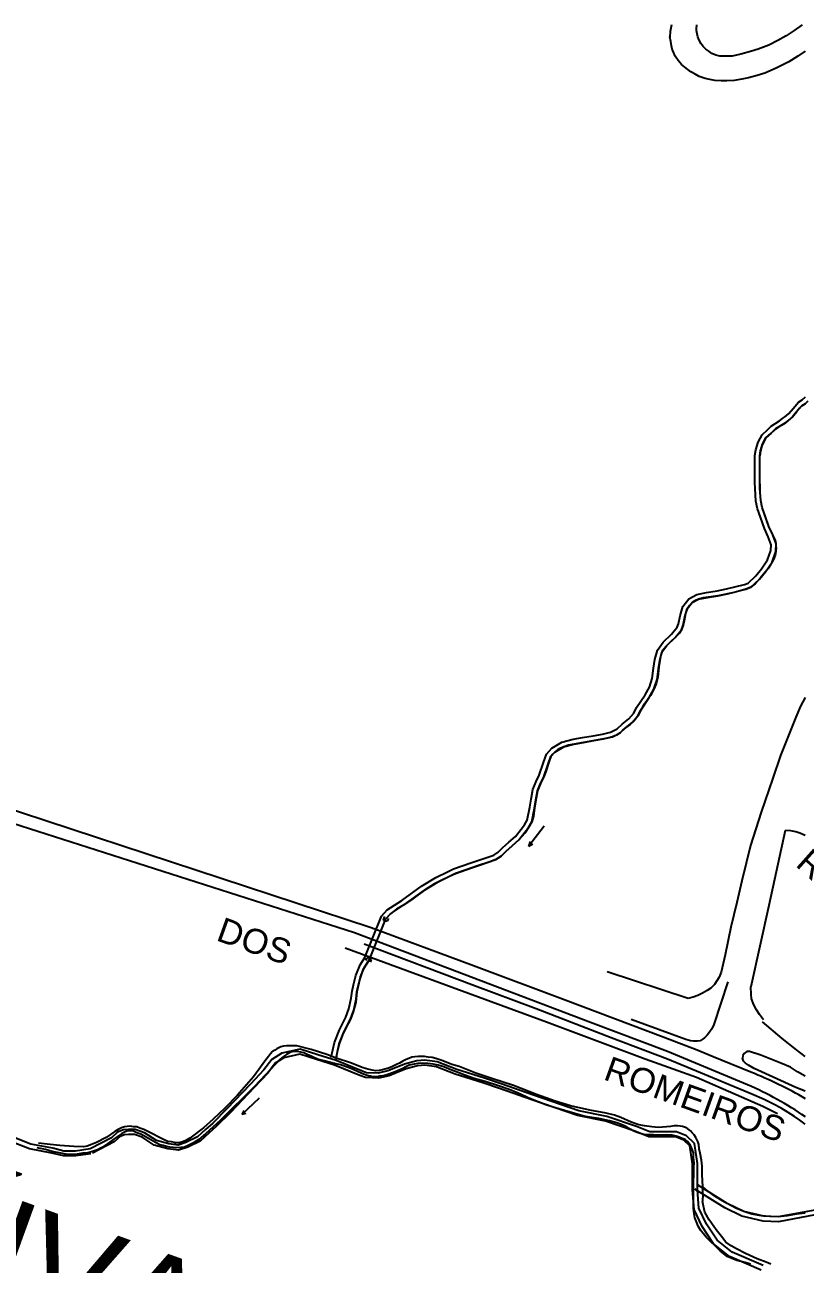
# Model space of a CAD drawing. Header units: millimetres. Extents: x 583 to 26013, y 350 to 21391.
# Drawn here: x 6276.1 to 6591.2, y 11884 to 12383.9 of the extents above; entities that cross this region are included whole.
import ezdxf

# ---------------------------------------------------------------- set-up
doc = ezdxf.new("R2010")
doc.units = ezdxf.units.MM
for name, color, linetype in [('105-QUADRAS_ESTRADAS', 80, 'Continuous'), ('110-CERCA_DE_ARAME', 10, 'Continuous'), ('145-', 130, 'Continuous'), ('ESTRADA ROMEIROS', 210, 'Continuous'), ('RIOS', 140, 'Continuous')]:
    doc.layers.add(name, color=color, linetype=linetype)
doc.styles.add('EU', font='arial.ttf', dxfattribs={"height": 10})

msp = doc.modelspace()

# ---------------------------------------------------------------- linework, layer by layer
at = {"layer": '105-QUADRAS_ESTRADAS', "color": 0, "linetype": 'Continuous'}
for p, q in [((6537.21551, 12383.90241), (6536.61551, 12381.20241)), ((6547.31551, 12383.90241), (6547.21551, 12383.10241)), ((6589.91551, 12383.90241), (6586.71551, 12381.60241)), ((6536.61551, 12381.20241), (6536.51551, 12379.00241)), ((6536.91551, 12377.10241), (6536.51551, 12379.00241)), ((6547.31551, 12381.60241), (6547.21551, 12383.10241)), ((6547.51551, 12380.30241), (6547.31551, 12381.60241)), ((6547.81551, 12379.00241), (6547.51551, 12380.30241)), ((6548.21551, 12377.90241), (6547.81551, 12379.00241)), ((6583.41551, 12379.40241), (6580.11551, 12377.50241)), ((6586.71551, 12381.60241), (6583.41551, 12379.40241)), ((6537.11551, 12375.40241), (6536.91551, 12377.10241)), ((6537.51551, 12374.00241), (6537.11551, 12375.40241)), ((6538.01551, 12372.80241), (6537.51551, 12374.00241)), ((6549.21551, 12376.20241), (6548.21551, 12377.90241)), ((6550.01551, 12375.10241), (6549.21551, 12376.20241)), ((6551.01551, 12374.10241), (6550.01551, 12375.10241)), ((6552.21551, 12373.20241), (6551.01551, 12374.10241)), ((6572.21551, 12374.10241), (6569.11551, 12373.10241)), ((6576.41551, 12375.70241), (6572.21551, 12374.10241)), ((6580.11551, 12377.50241), (6576.41551, 12375.70241)), ((6538.71551, 12371.30241), (6538.01551, 12372.80241)), ((6539.91551, 12369.50241), (6538.71551, 12371.30241)), ((6541.21551, 12367.90241), (6539.91551, 12369.50241)), ((6553.51551, 12372.30241), (6552.21551, 12373.20241)), ((6555.01551, 12371.60241), (6553.51551, 12372.30241)), ((6556.71551, 12371.30241), (6555.01551, 12371.60241)), ((6559.01551, 12371.20241), (6556.71551, 12371.30241)), ((6561.71551, 12371.30241), (6559.01551, 12371.20241)), ((6565.11551, 12372.00241), (6561.71551, 12371.30241)), ((6569.11551, 12373.10241), (6565.11551, 12372.00241)), ((6584.51551, 12369.00241), (6579.41551, 12366.40241)), ((6588.21551, 12371.30241), (6584.51551, 12369.00241)), ((6591.11551, 12373.20241), (6588.21551, 12371.30241)), ((6542.51551, 12366.80241), (6541.21551, 12367.90241)), ((6543.81551, 12365.80241), (6542.51551, 12366.80241)), ((6545.01551, 12364.90241), (6543.81551, 12365.80241)), ((6546.71551, 12364.00241), (6545.01551, 12364.90241)), ((6548.41551, 12363.10241), (6546.71551, 12364.00241)), ((6574.91551, 12364.40241), (6571.71551, 12363.40241)), ((6579.41551, 12366.40241), (6574.91551, 12364.40241)), ((6550.71551, 12362.30241), (6548.41551, 12363.10241)), ((6552.61551, 12361.80241), (6550.71551, 12362.30241)), ((6554.71551, 12361.40241), (6552.61551, 12361.80241)), ((6557.21551, 12361.30241), (6554.71551, 12361.40241)), ((6559.51551, 12361.30241), (6557.21551, 12361.30241)), ((6562.41551, 12361.40241), (6559.51551, 12361.30241)), ((6565.61551, 12362.00241), (6562.41551, 12361.40241)), ((6568.21551, 12362.50241), (6565.61551, 12362.00241)), ((6571.71551, 12363.40241), (6568.21551, 12362.50241)), ((6589.31551, 12109.10241), (6587.31551, 12104.60241)), ((6591.11551, 12112.50241), (6589.31551, 12109.10241)), ((6587.31551, 12104.60241), (6581.21551, 12089.10241)), ((6581.21551, 12089.10241), (6578.11551, 12080.00241)), ((6578.11551, 12080.00241), (6573.31551, 12066.30241)), ((6573.31551, 12066.30241), (6569.11551, 12052.80241)), ((6583.01551, 12058.90241), (6576.41551, 12028.70241)), ((6585.31551, 12058.70241), (6583.01551, 12058.90241)), ((6587.31551, 12058.30241), (6585.31551, 12058.70241)), ((6589.01551, 12057.80241), (6587.31551, 12058.30241)), ((6591.11551, 12056.90241), (6589.01551, 12057.80241)), ((6569.11551, 12052.80241), (6565.61551, 12038.60241)), ((6565.61551, 12038.60241), (6563.51551, 12029.80241)), ((6456.61551, 11996.70241), (6413.11551, 12013.00241)), ((6482.51551, 11987.00241), (6456.61551, 11996.70241)), ((6559.91551, 11997.80241), (6554.21551, 11980.60241)), ((6512.81551, 11975.30241), (6482.51551, 11987.00241)), ((6542.91551, 11974.60241), (6520.91551, 11982.70241)), ((6553.41551, 11978.90241), (6552.51551, 11977.60241)), ((6554.21551, 11980.60241), (6553.41551, 11978.90241)), ((6581.91551, 11975.00241), (6573.91551, 11981.70241)), ((6535.61551, 11966.60241), (6512.81551, 11975.30241)), ((6544.81551, 11974.00241), (6542.91551, 11974.60241)), ((6546.11551, 11973.90241), (6544.81551, 11974.00241)), ((6547.71551, 11973.90241), (6546.11551, 11973.90241)), ((6548.71551, 11974.10241), (6547.71551, 11973.90241)), ((6549.61551, 11974.60241), (6548.71551, 11974.10241)), ((6550.51551, 11975.30241), (6549.61551, 11974.60241)), ((6551.51551, 11976.30241), (6550.51551, 11975.30241)), ((6552.51551, 11977.60241), (6551.51551, 11976.30241)), ((6587.61551, 11970.40241), (6581.91551, 11975.00241)), ((6566.51551, 11969.00241), (6566.01551, 11968.10241)), ((6567.61551, 11969.70241), (6566.51551, 11969.00241)), ((6568.71551, 11969.80241), (6567.61551, 11969.70241)), ((6573.21551, 11968.30241), (6568.71551, 11969.80241)), ((6591.11551, 11967.80241), (6587.61551, 11970.40241)), ((6548.91551, 11961.10241), (6535.61551, 11966.60241)), ((6566.01551, 11968.10241), (6565.81551, 11967.10241)), ((6566.21551, 11965.90241), (6565.81551, 11967.10241)), ((6567.01551, 11965.00241), (6566.21551, 11965.90241)), ((6568.21551, 11964.20241), (6567.01551, 11965.00241)), ((6570.61551, 11962.90241), (6568.21551, 11964.20241)), ((6581.31551, 11965.10241), (6573.21551, 11968.30241)), ((6585.21551, 11963.40241), (6581.31551, 11965.10241)), ((6569.61551, 11952.50241), (6548.91551, 11961.10241)), ((6587.41551, 11955.20241), (6570.61551, 11962.90241)), ((6588.01551, 11961.60241), (6585.21551, 11963.40241)), ((6591.11551, 11959.80241), (6588.01551, 11961.60241)), ((6591.11551, 11953.70241), (6587.41551, 11955.20241)), ((6574.61551, 11950.40241), (6569.61551, 11952.50241)), ((6578.41551, 11948.50241), (6574.61551, 11950.40241)), ((6581.41551, 11946.90241), (6578.41551, 11948.50241)), ((6584.31551, 11945.10241), (6581.41551, 11946.90241)), ((6586.81551, 11943.50241), (6584.31551, 11945.10241)), ((6589.01551, 11942.10241), (6586.81551, 11943.50241)), ((6591.11551, 11940.40241), (6589.01551, 11942.10241))]:
    msp.add_line(p, q, dxfattribs=at)
at = {"layer": '110-CERCA_DE_ARAME', "color": 0, "linetype": 'Continuous'}
for p, q in [((6563.51551, 12029.80241), (6561.11551, 12019.90241)), ((6576.41551, 12028.70241), (6569.21551, 11995.90241)), ((6561.11551, 12019.90241), (6558.81551, 12008.80241)), ((6486.71551, 11981.60241), (6405.41551, 12011.50241)), ((6558.81551, 12008.80241), (6557.21551, 12001.80241)), ((6543.91551, 11991.10241), (6511.21551, 12001.90241)), ((6556.41551, 11999.80241), (6555.51551, 11998.20241)), ((6557.21551, 12001.80241), (6556.41551, 11999.80241)), ((6551.51551, 11994.30241), (6549.71551, 11993.30241)), ((6553.01551, 11995.30241), (6551.51551, 11994.30241)), ((6554.51551, 11996.80241), (6553.01551, 11995.30241)), ((6555.51551, 11998.20241), (6554.51551, 11996.80241)), ((6569.31551, 11992.90241), (6569.21551, 11995.90241)), ((6545.91551, 11991.70241), (6543.91551, 11991.10241)), ((6547.81551, 11992.40241), (6545.91551, 11991.70241)), ((6549.71551, 11993.30241), (6547.81551, 11992.40241)), ((6569.51551, 11991.00241), (6569.31551, 11992.90241)), ((6570.41551, 11988.60241), (6569.51551, 11991.00241)), ((6571.51551, 11986.50241), (6570.41551, 11988.60241)), ((6572.71551, 11984.70241), (6571.51551, 11986.50241)), ((6574.31551, 11982.50241), (6572.71551, 11984.70241)), ((6526.51551, 11966.70241), (6486.71551, 11981.60241)), ((6547.31551, 11959.30241), (6526.51551, 11966.70241)), ((6574.11551, 11947.60241), (6547.31551, 11959.30241)), ((6579.91551, 11944.60241), (6574.11551, 11947.60241))]:
    msp.add_line(p, q, dxfattribs=at)
at = {"layer": '145-', "color": 0, "linetype": 'Continuous'}
for p, q in [((6588.91551, 12229.20241), (6586.01551, 12225.70241)), ((6589.81551, 12230.20241), (6588.91551, 12229.20241)), ((6591.11551, 12231.00241), (6589.81551, 12230.20241)), ((6586.01551, 12225.70241), (6583.21551, 12223.40241)), ((6577.41551, 12219.20241), (6575.31551, 12217.30241)), ((6579.21551, 12220.90241), (6577.41551, 12219.20241)), ((6583.21551, 12223.40241), (6579.21551, 12220.90241)), ((6573.61551, 12214.00241), (6573.11551, 12212.00241)), ((6574.31551, 12215.60241), (6573.61551, 12214.00241)), ((6575.31551, 12217.30241), (6574.31551, 12215.60241)), ((6573.11551, 12212.00241), (6572.81551, 12210.00241)), ((6572.81551, 12202.50241), (6572.81551, 12210.00241)), ((6572.91551, 12195.30241), (6572.81551, 12202.50241)), ((6573.21551, 12192.00241), (6572.91551, 12195.30241)), ((6573.81551, 12189.20241), (6573.21551, 12192.00241)), ((6576.51551, 12181.50241), (6573.81551, 12189.20241)), ((6578.11551, 12178.10241), (6576.51551, 12181.50241)), ((6579.11551, 12175.90241), (6578.11551, 12178.10241)), ((6579.41551, 12174.50241), (6579.11551, 12175.90241)), ((6579.41551, 12173.10241), (6579.41551, 12174.50241)), ((6579.01551, 12169.90241), (6578.41551, 12168.20241)), ((6579.31551, 12171.40241), (6579.01551, 12169.90241)), ((6579.41551, 12173.10241), (6579.31551, 12171.40241)), ((6576.31551, 12164.70241), (6573.11551, 12160.80241)), ((6578.41551, 12168.20241), (6576.31551, 12164.70241)), ((6573.11551, 12160.80241), (6570.91551, 12158.40241)), ((6562.51551, 12154.90241), (6555.91551, 12153.60241)), ((6567.21551, 12156.20241), (6562.51551, 12154.90241)), ((6569.21551, 12157.00241), (6567.21551, 12156.20241)), ((6570.91551, 12158.40241), (6569.21551, 12157.00241)), ((6544.41551, 12149.60241), (6543.51551, 12148.30241)), ((6545.51551, 12150.80241), (6544.41551, 12149.60241)), ((6546.61551, 12151.50241), (6545.51551, 12150.80241)), ((6548.11551, 12152.20241), (6546.61551, 12151.50241)), ((6550.11551, 12152.70241), (6548.11551, 12152.20241)), ((6555.91551, 12153.60241), (6550.11551, 12152.70241)), ((6542.81551, 12146.40241), (6542.31551, 12143.50241)), ((6543.51551, 12148.30241), (6542.81551, 12146.40241)), ((6541.21551, 12139.90241), (6540.21551, 12138.30241)), ((6541.91551, 12141.70241), (6541.21551, 12139.90241)), ((6542.31551, 12143.50241), (6541.91551, 12141.70241)), ((6536.91551, 12135.20241), (6535.31551, 12133.50241)), ((6538.71551, 12136.70241), (6536.91551, 12135.20241)), ((6540.21551, 12138.30241), (6538.71551, 12136.70241)), ((6532.91551, 12129.60241), (6532.41551, 12127.50241)), ((6533.61551, 12131.60241), (6532.91551, 12129.60241)), ((6535.31551, 12133.50241), (6533.61551, 12131.60241)), ((6532.01551, 12124.90241), (6531.61551, 12120.80241)), ((6532.41551, 12127.50241), (6532.01551, 12124.90241)), ((6531.61551, 12120.80241), (6531.01551, 12118.00241)), ((6530.11551, 12115.90241), (6528.71551, 12113.30241)), ((6531.01551, 12118.00241), (6530.11551, 12115.90241)), ((6525.91551, 12109.40241), (6524.81551, 12107.50241)), ((6527.31551, 12111.30241), (6525.91551, 12109.40241)), ((6528.71551, 12113.30241), (6527.31551, 12111.30241)), ((6523.61551, 12105.10241), (6522.21551, 12103.30241)), ((6524.81551, 12107.50241), (6523.61551, 12105.10241)), ((6517.71551, 12099.60241), (6516.41551, 12098.30241)), ((6520.51551, 12101.70241), (6517.71551, 12099.60241)), ((6522.21551, 12103.30241), (6520.51551, 12101.70241)), ((6501.61551, 12094.40241), (6495.61551, 12093.30241)), ((6511.31551, 12096.10241), (6501.61551, 12094.40241)), ((6513.31551, 12096.70241), (6511.31551, 12096.10241)), ((6514.91551, 12097.40241), (6513.31551, 12096.70241)), ((6516.41551, 12098.30241), (6514.91551, 12097.40241)), ((6489.21551, 12089.70241), (6488.41551, 12088.70241)), ((6490.11551, 12090.50241), (6489.21551, 12089.70241)), ((6491.21551, 12091.50241), (6490.11551, 12090.50241)), ((6492.41551, 12092.10241), (6491.21551, 12091.50241)), ((6493.71551, 12092.70241), (6492.41551, 12092.10241)), ((6495.61551, 12093.30241), (6493.71551, 12092.70241)), ((6487.41551, 12085.70241), (6486.61551, 12083.10241)), ((6487.91551, 12087.30241), (6487.41551, 12085.70241)), ((6488.41551, 12088.70241), (6487.91551, 12087.30241)), ((6485.61551, 12080.50241), (6484.31551, 12077.90241)), ((6486.61551, 12083.10241), (6485.61551, 12080.50241)), ((6483.11551, 12074.90241), (6482.61551, 12072.00241)), ((6484.31551, 12077.90241), (6483.11551, 12074.90241)), ((6482.61551, 12072.00241), (6481.91551, 12067.90241)), ((6481.41551, 12064.70241), (6480.81551, 12062.40241)), ((6481.91551, 12067.90241), (6481.41551, 12064.70241)), ((6479.51551, 12060.10241), (6477.91551, 12057.80241)), ((6480.81551, 12062.40241), (6479.51551, 12060.10241)), ((6485.81551, 12060.70241), (6479.51551, 12052.50241)), ((6475.61551, 12055.10241), (6472.81551, 12052.70241)), ((6477.91551, 12057.80241), (6475.61551, 12055.10241)), ((6480.11551, 12054.40241), (6479.51551, 12052.50241)), ((6470.31551, 12050.40241), (6468.41551, 12048.60241)), ((6472.81551, 12052.70241), (6470.31551, 12050.40241)), ((6481.01551, 12053.40241), (6479.51551, 12052.50241)), ((6458.81551, 12044.60241), (6454.71551, 12043.20241)), ((6463.91551, 12046.20241), (6458.81551, 12044.60241)), ((6466.31551, 12047.20241), (6463.91551, 12046.20241)), ((6468.41551, 12048.60241), (6466.31551, 12047.20241)), ((6450.01551, 12041.60241), (6441.51551, 12037.40241)), ((6454.71551, 12043.20241), (6450.01551, 12041.60241)), ((6437.41551, 12034.80241), (6432.71551, 12031.30241)), ((6441.51551, 12037.40241), (6437.41551, 12034.80241)), ((6429.41551, 12029.00241), (6426.11551, 12027.10241)), ((6432.71551, 12031.30241), (6429.41551, 12029.00241)), ((6421.31551, 12024.20241), (6421.01551, 12023.50241)), ((6423.71551, 12025.30241), (6421.81551, 12023.30241)), ((6426.11551, 12027.10241), (6423.71551, 12025.30241)), ((6421.01551, 12023.50241), (6420.91551, 12023.10241)), ((6421.01551, 12022.60241), (6420.91551, 12023.10241)), ((6421.51551, 12022.20241), (6421.01551, 12022.60241)), ((6422.41551, 12022.30241), (6421.51551, 12022.20241)), ((6422.91551, 12023.40241), (6422.41551, 12022.30241)), ((6414.01551, 12005.00241), (6412.61551, 12002.70241)), ((6414.11551, 12007.10241), (6413.71551, 12006.50241)), ((6415.21551, 12006.80241), (6414.01551, 12005.00241)), ((6414.51551, 12007.50241), (6414.11551, 12007.10241)), ((6415.11551, 12007.50241), (6414.51551, 12007.50241)), ((6415.61551, 12007.30241), (6415.11551, 12007.50241)), ((6415.81551, 12006.40241), (6415.51551, 12005.80241)), ((6415.91551, 12006.90241), (6415.61551, 12007.30241)), ((6415.91551, 12006.90241), (6415.81551, 12006.40241)), ((6411.41551, 11999.00241), (6410.21551, 11993.80241)), ((6412.61551, 12002.70241), (6411.41551, 11999.00241)), ((6410.21551, 11993.80241), (6409.71551, 11989.70241)), ((6409.71551, 11989.70241), (6408.71551, 11985.70241)), ((6408.71551, 11985.70241), (6407.61551, 11982.80241)), ((6405.71551, 11979.30241), (6404.41551, 11976.50241)), ((6407.61551, 11982.80241), (6405.71551, 11979.30241)), ((6404.41551, 11976.50241), (6403.01551, 11972.80241)), ((6376.11551, 11969.70241), (6375.31551, 11968.80241)), ((6377.01551, 11970.30241), (6376.11551, 11969.70241)), ((6377.81551, 11970.80241), (6377.01551, 11970.30241)), ((6378.61551, 11971.20241), (6377.81551, 11970.80241)), ((6379.51551, 11971.60241), (6378.61551, 11971.20241)), ((6380.61551, 11971.90241), (6379.51551, 11971.60241)), ((6381.81551, 11972.00241), (6380.61551, 11971.90241)), ((6383.11551, 11969.30241), (6381.71551, 11968.50241)), ((6383.71551, 11972.10241), (6381.81551, 11972.00241)), ((6384.41551, 11969.70241), (6383.11551, 11969.30241)), ((6385.91551, 11972.10241), (6383.71551, 11972.10241)), ((6386.11551, 11969.70241), (6384.41551, 11969.70241)), ((6391.71551, 11970.50241), (6385.91551, 11972.10241)), ((6387.51551, 11969.50241), (6386.11551, 11969.70241)), ((6388.71551, 11969.20241), (6387.51551, 11969.50241)), ((6390.11551, 11968.60241), (6388.71551, 11969.20241)), ((6398.01551, 11968.60241), (6391.71551, 11970.50241)), ((6402.21551, 11969.70241), (6401.81551, 11967.00241)), ((6403.01551, 11972.80241), (6402.21551, 11969.70241)), ((6373.41551, 11966.40241), (6368.41551, 11959.60241)), ((6379.01551, 11966.50241), (6373.31551, 11960.40241)), ((6374.51551, 11967.80241), (6373.41551, 11966.40241)), ((6375.31551, 11968.80241), (6374.51551, 11967.80241)), ((6380.51551, 11967.70241), (6379.01551, 11966.50241)), ((6381.71551, 11968.50241), (6380.51551, 11967.70241)), ((6392.01551, 11967.70241), (6390.11551, 11968.60241)), ((6394.31551, 11966.70241), (6392.01551, 11967.70241)), ((6397.01551, 11966.00241), (6394.31551, 11966.70241)), ((6400.11551, 11965.20241), (6397.01551, 11966.00241)), ((6401.81551, 11967.00241), (6398.01551, 11968.60241)), ((6403.51551, 11964.40241), (6400.11551, 11965.20241)), ((6407.61551, 11965.20241), (6401.81551, 11967.00241)), ((6406.61551, 11963.30241), (6403.51551, 11964.40241)), ((6412.71551, 11963.20241), (6407.61551, 11965.20241)), ((6426.21551, 11964.50241), (6424.81551, 11963.80241)), ((6427.41551, 11965.10241), (6426.21551, 11964.50241)), ((6428.71551, 11965.80241), (6427.41551, 11965.10241)), ((6430.01551, 11966.50241), (6428.71551, 11965.80241)), ((6431.31551, 11964.20241), (6429.91551, 11963.60241)), ((6431.11551, 11966.90241), (6430.01551, 11966.50241)), ((6432.31551, 11967.40241), (6431.11551, 11966.90241)), ((6433.31551, 11964.70241), (6431.31551, 11964.20241)), ((6433.51551, 11967.60241), (6432.31551, 11967.40241)), ((6434.81551, 11964.90241), (6433.31551, 11964.70241)), ((6434.91551, 11967.80241), (6433.51551, 11967.60241)), ((6436.51551, 11965.00241), (6434.81551, 11964.90241)), ((6436.11551, 11967.70241), (6434.91551, 11967.80241)), ((6437.41551, 11967.70241), (6436.11551, 11967.70241)), ((6438.81551, 11964.90241), (6436.51551, 11965.00241)), ((6438.91551, 11967.50241), (6437.41551, 11967.70241)), ((6440.91551, 11964.60241), (6438.81551, 11964.90241)), ((6440.51551, 11967.30241), (6438.91551, 11967.50241)), ((6442.11551, 11966.90241), (6440.51551, 11967.30241)), ((6443.01551, 11964.20241), (6440.91551, 11964.60241)), ((6444.91551, 11966.00241), (6442.11551, 11966.90241)), ((6445.21551, 11963.50241), (6443.01551, 11964.20241)), ((6448.51551, 11964.50241), (6444.91551, 11966.00241)), ((6451.51551, 11963.70241), (6448.51551, 11964.50241)), ((6368.41551, 11959.60241), (6361.91551, 11952.00241)), ((6373.31551, 11960.40241), (6368.81551, 11955.60241)), ((6408.61551, 11962.50241), (6406.61551, 11963.30241)), ((6410.71551, 11961.50241), (6408.61551, 11962.50241)), ((6412.81551, 11960.60241), (6410.71551, 11961.50241)), ((6414.61551, 11962.60241), (6412.71551, 11963.20241)), ((6414.31551, 11960.10241), (6412.81551, 11960.60241)), ((6415.61551, 11959.80241), (6414.31551, 11960.10241)), ((6416.31551, 11962.20241), (6414.61551, 11962.60241)), ((6416.61551, 11959.50241), (6415.61551, 11959.80241)), ((6417.81551, 11962.00241), (6416.31551, 11962.20241)), ((6418.11551, 11959.60241), (6416.61551, 11959.50241)), ((6419.11551, 11962.10241), (6417.81551, 11962.00241)), ((6419.31551, 11959.80241), (6418.11551, 11959.60241)), ((6420.51551, 11962.30241), (6419.11551, 11962.10241)), ((6420.61551, 11960.00241), (6419.31551, 11959.80241)), ((6422.01551, 11962.70241), (6420.51551, 11962.30241)), ((6422.21551, 11960.40241), (6420.61551, 11960.00241)), ((6423.31551, 11963.20241), (6422.01551, 11962.70241)), ((6424.61551, 11961.20241), (6422.21551, 11960.40241)), ((6424.81551, 11963.80241), (6423.31551, 11963.20241)), ((6426.51551, 11962.00241), (6424.61551, 11961.20241)), ((6428.41551, 11962.80241), (6426.51551, 11962.00241)), ((6429.91551, 11963.60241), (6428.41551, 11962.80241)), ((6448.11551, 11962.40241), (6445.21551, 11963.50241)), ((6450.61551, 11961.40241), (6448.11551, 11962.40241)), ((6453.81551, 11960.20241), (6450.61551, 11961.40241)), ((6458.21551, 11961.00241), (6451.51551, 11963.70241)), ((6457.51551, 11958.90241), (6453.81551, 11960.20241)), ((6462.01551, 11957.70241), (6457.51551, 11958.90241)), ((6464.71551, 11958.80241), (6458.21551, 11961.00241)), ((6368.81551, 11955.60241), (6355.11551, 11942.10241)), ((6467.31551, 11955.90241), (6462.01551, 11957.70241)), ((6473.41551, 11956.00241), (6464.71551, 11958.80241)), ((6471.61551, 11954.40241), (6467.31551, 11955.90241)), ((6475.01551, 11953.10241), (6471.61551, 11954.40241)), ((6482.71551, 11952.40241), (6473.41551, 11956.00241)), ((6361.91551, 11952.00241), (6356.81551, 11946.90241)), ((6370.71551, 11950.90241), (6363.71551, 11944.30241)), ((6480.31551, 11950.60241), (6475.01551, 11953.10241)), ((6486.41551, 11948.20241), (6480.31551, 11950.60241)), ((6490.21551, 11949.70241), (6482.71551, 11952.40241)), ((6496.41551, 11947.90241), (6490.21551, 11949.70241)), ((6356.81551, 11946.90241), (6352.11551, 11942.40241)), ((6364.51551, 11945.90241), (6363.71551, 11944.30241)), ((6365.31551, 11944.80241), (6363.71551, 11944.30241)), ((6489.41551, 11947.30241), (6486.41551, 11948.20241)), ((6494.01551, 11946.00241), (6489.41551, 11947.30241)), ((6498.21551, 11944.70241), (6494.01551, 11946.00241)), ((6504.21551, 11946.10241), (6496.41551, 11947.90241)), ((6502.31551, 11943.60241), (6498.21551, 11944.70241)), ((6510.81551, 11944.90241), (6504.21551, 11946.10241)), ((6514.21551, 11944.10241), (6510.81551, 11944.90241)), ((6516.71551, 11943.10241), (6514.21551, 11944.10241)), ((6315.11551, 11938.90241), (6313.81551, 11938.30241)), ((6316.31551, 11939.30241), (6315.11551, 11938.90241)), ((6317.41551, 11939.50241), (6316.31551, 11939.30241)), ((6318.61551, 11939.60241), (6317.41551, 11939.50241)), ((6320.01551, 11939.40241), (6318.61551, 11939.60241)), ((6321.41551, 11939.30241), (6320.01551, 11939.40241)), ((6322.61551, 11938.80241), (6321.41551, 11939.30241)), ((6348.31551, 11939.00241), (6342.71551, 11934.80241)), ((6352.11551, 11942.40241), (6348.31551, 11939.00241)), ((6355.11551, 11942.10241), (6349.11551, 11936.50241)), ((6507.91551, 11942.70241), (6502.31551, 11943.60241)), ((6512.21551, 11941.80241), (6507.91551, 11942.70241)), ((6515.11551, 11941.00241), (6512.21551, 11941.80241)), ((6516.61551, 11940.50241), (6515.11551, 11941.00241)), ((6518.41551, 11939.60241), (6516.61551, 11940.50241)), ((6520.91551, 11941.30241), (6516.71551, 11943.10241)), ((6520.01551, 11938.70241), (6518.41551, 11939.60241)), ((6524.01551, 11940.20241), (6520.91551, 11941.30241)), ((6526.31551, 11939.80241), (6524.01551, 11940.20241)), ((6529.21551, 11939.40241), (6526.31551, 11939.80241)), ((6531.91551, 11939.10241), (6529.21551, 11939.40241)), ((6536.71551, 11939.50241), (6531.91551, 11939.10241)), ((6538.31551, 11939.80241), (6536.71551, 11939.50241)), ((6539.61551, 11939.80241), (6538.31551, 11939.80241)), ((6540.71551, 11939.70241), (6539.61551, 11939.80241)), ((6541.61551, 11939.50241), (6540.71551, 11939.70241)), ((6542.81551, 11939.10241), (6541.61551, 11939.50241)), ((6543.81551, 11938.60241), (6542.81551, 11939.10241)), ((6308.91551, 11935.10241), (6305.01551, 11933.00241)), ((6312.51551, 11937.50241), (6308.91551, 11935.10241)), ((6313.11551, 11935.20241), (6309.61551, 11932.60241)), ((6313.81551, 11938.30241), (6312.51551, 11937.50241)), ((6315.21551, 11936.60241), (6313.11551, 11935.20241)), ((6316.61551, 11937.40241), (6315.21551, 11936.60241)), ((6317.71551, 11937.70241), (6316.61551, 11937.40241)), ((6318.81551, 11937.80241), (6317.71551, 11937.70241)), ((6320.01551, 11937.60241), (6318.81551, 11937.80241)), ((6321.31551, 11937.00241), (6320.01551, 11937.60241)), ((6322.91551, 11936.40241), (6321.31551, 11937.00241)), ((6324.21551, 11938.30241), (6322.61551, 11938.80241)), ((6326.01551, 11934.60241), (6322.91551, 11936.40241)), ((6327.71551, 11936.50241), (6324.21551, 11938.30241)), ((6328.91551, 11933.00241), (6326.01551, 11934.60241)), ((6330.21551, 11935.20241), (6327.71551, 11936.50241)), ((6332.11551, 11934.30241), (6330.21551, 11935.20241)), ((6333.91551, 11933.50241), (6332.11551, 11934.30241)), ((6341.11551, 11933.90241), (6339.81551, 11933.30241)), ((6342.71551, 11934.80241), (6341.11551, 11933.90241)), ((6346.31551, 11934.30241), (6344.21551, 11932.90241)), ((6349.11551, 11936.50241), (6346.31551, 11934.30241)), ((6522.21551, 11937.50241), (6520.01551, 11938.70241)), ((6524.11551, 11936.80241), (6522.21551, 11937.50241)), ((6526.41551, 11936.20241), (6524.11551, 11936.80241)), ((6528.01551, 11936.10241), (6526.41551, 11936.20241)), ((6529.91551, 11936.20241), (6528.01551, 11936.10241)), ((6529.91551, 11936.20241), (6535.11551, 11936.20241)), ((6537.41551, 11936.00241), (6535.11551, 11936.20241)), ((6539.01551, 11935.60241), (6537.41551, 11936.00241)), ((6540.31551, 11935.20241), (6539.01551, 11935.60241)), ((6541.51551, 11934.70241), (6540.31551, 11935.20241)), ((6542.71551, 11934.20241), (6541.51551, 11934.70241)), ((6543.61551, 11933.40241), (6542.71551, 11934.20241)), ((6544.81551, 11937.80241), (6543.81551, 11938.60241)), ((6545.51551, 11937.00241), (6544.81551, 11937.80241)), ((6546.31551, 11936.20241), (6545.51551, 11937.00241)), ((6547.01551, 11935.00241), (6546.31551, 11936.20241)), ((6547.81551, 11933.50241), (6547.01551, 11935.00241)), ((6284.51551, 11930.20241), (6281.11551, 11930.90241)), ((6286.41551, 11932.20241), (6281.71551, 11932.80241)), ((6287.21551, 11929.40241), (6284.51551, 11930.20241)), ((6290.21551, 11931.90241), (6286.41551, 11932.20241)), ((6290.71551, 11928.70241), (6287.21551, 11929.40241)), ((6295.91551, 11931.40241), (6290.21551, 11931.90241)), ((6299.81551, 11931.30241), (6295.91551, 11931.40241)), ((6301.61551, 11928.90241), (6299.51551, 11928.70241)), ((6301.31551, 11931.60241), (6299.81551, 11931.30241)), ((6303.11551, 11932.20241), (6301.31551, 11931.60241)), ((6303.41551, 11929.40241), (6301.61551, 11928.90241)), ((6305.01551, 11933.00241), (6303.11551, 11932.20241)), ((6305.41551, 11930.10241), (6303.41551, 11929.40241)), ((6307.21551, 11931.00241), (6305.41551, 11930.10241)), ((6309.61551, 11932.60241), (6307.21551, 11931.00241)), ((6330.61551, 11932.10241), (6328.91551, 11933.00241)), ((6331.91551, 11931.80241), (6330.61551, 11932.10241)), ((6333.31551, 11931.40241), (6331.91551, 11931.80241)), ((6334.61551, 11931.10241), (6333.31551, 11931.40241)), ((6335.31551, 11933.30241), (6333.91551, 11933.50241)), ((6336.01551, 11931.00241), (6334.61551, 11931.10241)), ((6336.61551, 11933.00241), (6335.31551, 11933.30241)), ((6337.51551, 11930.90241), (6336.01551, 11931.00241)), ((6336.61551, 11933.00241), (6338.81551, 11933.00241)), ((6339.11551, 11931.00241), (6337.51551, 11930.90241)), ((6339.81551, 11933.30241), (6338.81551, 11933.00241)), ((6340.61551, 11931.20241), (6339.11551, 11931.00241)), ((6342.31551, 11932.00241), (6340.61551, 11931.20241)), ((6344.21551, 11932.90241), (6342.31551, 11932.00241)), ((6544.31551, 11932.60241), (6543.61551, 11933.40241)), ((6544.81551, 11931.90241), (6544.31551, 11932.60241)), ((6545.31551, 11930.90241), (6544.81551, 11931.90241)), ((6545.71551, 11929.90241), (6545.31551, 11930.90241)), ((6546.01551, 11928.90241), (6545.71551, 11929.90241)), ((6546.11551, 11927.60241), (6546.01551, 11928.90241)), ((6548.21551, 11932.30241), (6547.81551, 11933.50241)), ((6548.41551, 11930.50241), (6548.21551, 11932.30241)), ((6548.81551, 11928.70241), (6548.41551, 11930.50241)), ((6292.71551, 11928.40241), (6290.71551, 11928.70241)), ((6292.71551, 11928.40241), (6297.31551, 11928.40241)), ((6299.51551, 11928.70241), (6297.31551, 11928.40241)), ((6546.21551, 11925.30241), (6546.11551, 11927.60241)), ((6546.21551, 11925.30241), (6546.11551, 11922.60241)), ((6549.31551, 11925.90241), (6548.81551, 11928.70241)), ((6549.51551, 11923.50241), (6549.31551, 11925.90241)), ((6546.11551, 11922.60241), (6546.01551, 11918.80241)), ((6549.61551, 11920.10241), (6549.51551, 11923.50241)), ((6549.81551, 11915.10241), (6549.61551, 11920.10241)), ((6546.01551, 11911.90241), (6546.01551, 11918.80241)), ((6549.81551, 11912.30241), (6549.81551, 11915.10241)), ((6551.71551, 11913.60241), (6549.81551, 11915.10241)), ((6546.11551, 11906.50241), (6546.01551, 11911.90241)), ((6549.81551, 11912.30241), (6549.71551, 11909.30241)), ((6550.61551, 11905.00241), (6549.71551, 11909.30241)), ((6554.21551, 11911.70241), (6551.71551, 11913.60241)), ((6557.11551, 11909.90241), (6554.21551, 11911.70241)), ((6559.71551, 11908.50241), (6557.11551, 11909.90241)), ((6546.31551, 11904.30241), (6546.11551, 11906.50241)), ((6546.61551, 11902.60241), (6546.31551, 11904.30241)), ((6552.41551, 11901.80241), (6550.61551, 11905.00241)), ((6563.21551, 11906.50241), (6559.71551, 11908.50241)), ((6566.31551, 11905.20241), (6563.21551, 11906.50241)), ((6569.61551, 11904.10241), (6566.31551, 11905.20241)), ((6573.51551, 11903.40241), (6569.61551, 11904.10241)), ((6587.51551, 11904.10241), (6583.91551, 11903.50241)), ((6591.11551, 11904.50241), (6587.51551, 11904.10241)), ((6547.21551, 11901.00241), (6546.61551, 11902.60241)), ((6547.91551, 11899.30241), (6547.21551, 11901.00241)), ((6548.91551, 11897.70241), (6547.91551, 11899.30241)), ((6555.21551, 11897.80241), (6552.41551, 11901.80241)), ((6576.81551, 11903.20241), (6573.51551, 11903.40241)), ((6580.21551, 11903.10241), (6576.81551, 11903.20241)), ((6583.91551, 11903.50241), (6580.21551, 11903.10241)), ((6551.11551, 11894.90241), (6548.91551, 11897.70241)), ((6553.11551, 11893.00241), (6551.11551, 11894.90241)), ((6557.31551, 11895.10241), (6555.21551, 11897.80241)), ((6559.11551, 11892.90241), (6557.31551, 11895.10241)), ((6554.81551, 11891.40241), (6553.11551, 11893.00241)), ((6556.81551, 11889.40241), (6554.81551, 11891.40241)), ((6559.61551, 11887.10241), (6556.81551, 11889.40241)), ((6561.21551, 11891.40241), (6559.11551, 11892.90241)), ((6563.41551, 11890.20241), (6561.21551, 11891.40241)), ((6567.11551, 11888.30241), (6563.41551, 11890.20241)), ((6561.21551, 11886.40241), (6559.61551, 11887.10241)), ((6563.61551, 11885.40241), (6561.21551, 11886.40241)), ((6566.91551, 11884.60241), (6563.61551, 11885.40241)), ((6569.11551, 11884.00241), (6566.91551, 11884.60241)), ((6571.81551, 11886.10241), (6567.11551, 11888.30241)), ((6569.11551, 11884.00241), (6569.11551, 11884.00241)), ((6575.41551, 11884.80241), (6571.81551, 11886.10241)), ((6577.21551, 11884.00241), (6575.41551, 11884.80241)), ((6577.21551, 11884.00241), (6577.21551, 11884.00241))]:
    msp.add_line(p, q, dxfattribs=at)
at = {"layer": 'ESTRADA ROMEIROS', "color": 0, "linetype": 'Continuous'}
for p, q in [((6415.91551, 12019.60241), (6242.71551, 12076.60241)), ((6409.24863, 12017.64212), (6246.01551, 12069.80241)), ((6457.21551, 12004.30241), (6415.91551, 12019.60241)), ((6504.51551, 11981.50241), (6409.24863, 12017.64212)), ((6494.21551, 11990.40241), (6457.21551, 12004.30241)), ((6533.81551, 11975.50241), (6494.21551, 11990.40241)), ((6535.51551, 11969.70241), (6504.51551, 11981.50241)), ((6547.51551, 11970.30241), (6533.81551, 11975.50241)), ((6567.91551, 11956.30241), (6535.51551, 11969.70241)), ((6554.01551, 11967.60241), (6547.51551, 11970.30241)), ((6569.21551, 11961.40241), (6554.01551, 11967.60241))]:
    msp.add_line(p, q, dxfattribs=at)
for centre, radius, start, end in [((6509.61693, 11810.89644), 161.87662, 59.7297735, 68.3970195), ((6513.85545, 11831.1668), 136.31365, 55.4228705, 66.6350862)]:
    msp.add_arc(centre, radius, start, end, dxfattribs=at)
at = {"layer": 'RIOS', "lineweight": 25}
msp.add_line((6401.81551, 11967.00241), (6401.87033, 11966.14254), dxfattribs=at)
at = {"layer": 'RIOS', "lineweight": 25, "flags": 128}
for points in [[(6399.85699, 11967.40762), (6401.09254, 11973.37943), (6403.11175, 11978.4493), (6405.77512, 11983.59763), (6406.9827, 11987.02985), (6407.88414, 11991.20665), (6408.243, 11994.14929), (6408.81784, 11996.64027), (6409.78372, 12000.46917), (6411.51172, 12004.74346), (6413.42987, 12007.72346), (6420.10112, 12024.40161), (6422.42831, 12026.85128), (6428.28332, 12030.6519), (6436.31413, 12036.47423), (6442.07249, 12039.90846), (6446.73555, 12042.21256), (6449.24672, 12043.45337), (6456.16437, 12045.81052), (6459.41058, 12046.88463), (6465.41393, 12049.00506), (6467.16401, 12050.17178), (6468.95064, 12051.86437), (6471.48726, 12054.19806), (6474.16177, 12056.4905), (6477.84733, 12061.21558), (6478.91706, 12063.10817), (6479.9488, 12068.2669), (6480.50796, 12071.54198), (6481.18023, 12075.44938), (6482.48946, 12078.72243), (6483.76826, 12081.28004), (6485.52178, 12086.34577), (6486.65794, 12089.75426), (6488.8448, 12092.06976), (6492.93892, 12094.57172), (6497.47411, 12095.67649), (6501.26255, 12096.37104), (6505.55099, 12097.12262), (6509.27821, 12097.77584), (6512.60992, 12098.58891), (6515.26778, 12099.96071), (6517.24328, 12101.7442), (6519.96085, 12103.93756), (6521.9391, 12106.22171), (6523.0829, 12108.50931), (6526.50414, 12113.62753), (6528.28043, 12116.72288), (6529.42975, 12120.19213), (6529.95271, 12124.34379), (6530.45326, 12127.91105), (6531.49416, 12131.65437), (6533.80898, 12134.83099), (6537.23353, 12138.0541), (6539.45821, 12140.9017), (6539.98813, 12142.26435), (6540.64019, 12145.54012), (6541.70392, 12149.23949), (6544.20841, 12152.3701), (6547.4235, 12154.1013), (6551.35338, 12154.91843), (6555.56878, 12155.57254), (6559.4008, 12156.32734), (6566.6008, 12158.11059), (6568.1115, 12158.71487), (6571.21242, 12161.69039), (6573.4805, 12164.40155), (6575.97578, 12168.04617), (6577.32678, 12171.78394), (6577.40419, 12174.18371), (6576.26612, 12177.3353), (6574.66216, 12180.74372), (6573.08897, 12185.23021), (6571.88638, 12188.65983), (6571.22934, 12191.72601), (6570.89392, 12196.84318), (6570.85998, 12199.28721), (6570.81551, 12203.4837), (6570.81551, 12206.58074), (6570.81551, 12210.15158), (6571.1593, 12212.44348), (6572.10914, 12215.57345), (6573.71888, 12218.55495), (6576.05782, 12220.67113), (6577.44862, 12221.98466), (6580.73991, 12224.21366), (6582.04591, 12225.02991), (6583.41258, 12226.15253), (6584.59783, 12227.12613), (6586.30538, 12229.18697), (6588.50193, 12231.74241), (6589.90178, 12232.60386), (6591.2174, 12233.81828)], [(6401.81551, 11967.00241), (6403.01551, 11972.80241), (6404.93337, 11977.6178), (6407.61551, 11982.80241), (6408.91112, 11986.48484), (6409.85838, 11990.87394), (6410.21551, 11993.80241), (6410.76206, 11996.17076), (6411.68938, 11999.84685), (6413.29535, 12003.81929), (6415.21551, 12006.80241), (6421.81551, 12023.30241), (6423.71551, 12025.30241), (6429.41551, 12029.00241), (6437.41551, 12034.80241), (6443.02918, 12038.15034), (6447.62153, 12040.4195), (6450.01551, 12041.60241), (6456.80105, 12043.91455), (6460.05782, 12044.99215), (6466.31551, 12047.20241), (6468.41551, 12048.60241), (6470.31551, 12050.40241), (6472.81551, 12052.70241), (6475.61551, 12055.10241), (6479.51551, 12060.10241), (6480.81551, 12062.40241), (6481.91551, 12067.90241), (6482.47922, 12071.20412), (6483.11551, 12074.90241), (6484.31551, 12077.90241), (6485.61551, 12080.50241), (6487.41551, 12085.70241), (6488.41551, 12088.70241), (6490.11551, 12090.50241), (6493.71551, 12092.70241), (6497.89147, 12093.71967), (6501.61551, 12094.40241), (6505.89624, 12095.15264), (6509.68837, 12095.81724), (6513.31551, 12096.70241), (6516.41551, 12098.30241), (6518.54245, 12100.22261), (6521.35584, 12102.49331), (6523.61551, 12105.10241), (6524.81551, 12107.50241), (6528.20482, 12112.57285), (6530.11551, 12115.90241), (6531.38967, 12119.74849), (6531.93526, 12124.07985), (6532.41551, 12127.50241), (6533.32396, 12130.7694), (6535.31551, 12133.50241), (6538.71551, 12136.70241), (6541.21551, 12139.90241), (6541.91551, 12141.70241), (6542.58539, 12145.06773), (6543.51551, 12148.30241), (6545.51551, 12150.80241), (6548.11551, 12152.20241), (6551.71053, 12152.94991), (6555.91551, 12153.60241), (6559.83472, 12154.37438), (6567.21551, 12156.20241), (6569.21551, 12157.00241), (6572.67615, 12160.32311), (6575.07634, 12163.19217), (6577.77004, 12167.12663), (6579.31551, 12171.40241), (6579.41551, 12174.50241), (6578.11551, 12178.10241), (6576.51551, 12181.50241), (6574.9763, 12185.89201), (6573.81551, 12189.20241), (6573.21551, 12192.00241), (6572.89301, 12196.92253), (6572.85983, 12199.31169), (6572.81551, 12203.4943), (6572.81551, 12206.58074), (6572.81551, 12210.00241), (6573.11551, 12212.00241), (6573.96456, 12214.80023), (6575.31551, 12217.30241), (6577.41551, 12219.20241), (6578.70416, 12220.41947), (6581.83102, 12222.53711), (6583.21551, 12223.40241), (6584.68206, 12224.60708), (6586.01551, 12225.70241), (6587.83388, 12227.897), (6589.81551, 12230.20241), (6591.11551, 12231.00241), (6592.41551, 12232.20241)], [(6442.59095, 11965.53816), (6437.67142, 11966.28656), (6434.35777, 11965.9267), (6429.45953, 11964.70311), (6425.06553, 11962.90361), (6422.61623, 11961.89585), (6418.72646, 11960.96009), (6414.12832, 11961.20131), (6412.02728, 11961.96786), (6401.87033, 11966.14254), (6394.45091, 11968.44591), (6387.28623, 11970.74867), (6379.86681, 11969.02119), (6375.83258, 11966.50198), (6372.66304, 11962.3271), (6367.26057, 11956.56876), (6357.73069, 11946.59695), (6352.03998, 11940.91063), (6349.08679, 11938.31941), (6345.84503, 11935.29632), (6341.11551, 11933.06495), (6338.02676, 11931.98249), (6334.20887, 11932.48637), (6329.23875, 11933.854), (6324.41239, 11936.9491), (6320.73862, 11938.24471), (6318.00144, 11938.24471), (6315.92518, 11938.1661), (6313.60709, 11937.19617), (6311.08591, 11934.93357), (6302.53205, 11930.51397)], [(6442.29015, 11963.56091), (6437.62827, 11964.27012), (6434.70973, 11963.95317), (6430.0841, 11962.79767), (6425.82501, 11961.05343), (6423.2343, 11959.98747), (6418.9118, 11958.94762), (6413.72432, 11959.21975), (6411.30409, 11960.10276), (6401.19234, 11964.25886), (6393.84842, 11966.53879), (6387.20095, 11968.67532), (6380.64415, 11967.14868), (6377.20344, 11965.00011), (6374.19294, 11961.03471), (6368.71283, 11955.19361), (6359.16065, 11945.19848), (6353.40779, 11939.45005), (6350.42865, 11936.83606), (6346.98074, 11933.62072), (6341.87498, 11931.21185), (6338.23802, 11929.93727), (6333.81085, 11930.52156), (6328.41501, 11932.00633), (6323.52822, 11935.14019), (6320.39629, 11936.24471), (6318.03929, 11936.24471), (6316.36292, 11936.18124), (6314.69114, 11935.48174), (6312.2313, 11933.27418), (6303.45011, 11928.73713)], [(6574.23382, 11883.37471), (6561.68516, 11888.7474), (6555.59106, 11893.60238), (6551.30872, 11900.10313), (6548.26202, 11906.60388), (6547.68555, 11914.00984), (6547.68555, 11924.59118), (6546.45305, 11932.65537), (6543.24129, 11935.70012), (6539.20601, 11937.34589), (6533.77073, 11937.34589), (6533.77073, 11937.34589), (6528.46561, 11937.34589), (6523.11269, 11939.51597), (6511.08955, 11943.54807), (6499.72487, 11945.85207), (6481.47785, 11952.13923), (6468.36699, 11956.73342), (6461.68901, 11958.95509), (6450.49681, 11962.49361), (6442.59095, 11965.53816)], [(6573.37298, 11881.56767), (6560.64996, 11887.01501), (6554.09594, 11892.2364), (6549.55905, 11899.12356), (6546.29634, 11906.08522), (6545.68555, 11913.93212), (6545.68555, 11924.43922), (6544.57957, 11931.67555), (6542.13804, 11933.99014), (6538.81385, 11935.34589), (6533.77073, 11935.34589), (6528.07563, 11935.34589), (6522.41837, 11937.63935), (6510.57092, 11941.61253), (6499.19814, 11943.91817), (6480.82138, 11950.25002), (6467.72058, 11954.8407), (6461.07185, 11957.05263), (6449.83536, 11960.60516), (6441.8722, 11963.67178)], [(6302.8348, 11928.53702), (6296.79225, 11927.61164), (6291.70523, 11927.61164), (6286.9787, 11928.7796), (6278.02643, 11930.4782), (6266.57881, 11934.94921), (6256.27214, 11940.72383)], [(6302.53205, 11930.51397), (6296.63999, 11929.61164), (6291.94868, 11929.61164), (6287.40532, 11930.73434), (6278.58137, 11932.40858), (6267.43549, 11936.76175), (6257.24972, 11942.46863)], [(6595.23768, 11903.80993), (6580.35472, 11901.0948), (6574.24629, 11901.35142), (6565.63719, 11903.3055), (6558.73851, 11906.75484), (6546.63013, 11914.27721)], [(6595.01551, 11905.80241), (6580.21551, 11903.10241), (6574.51178, 11903.34203), (6566.31551, 11905.20241), (6559.71551, 11908.50241), (6547.68555, 11915.97606)]]:
    msp.add_lwpolyline(points, dxfattribs=at)

# ---------------------------------------------------------------- texts
at = {"color": 0, "linetype": 'Continuous', "lineweight": 20, "style": 'EU'}
for s, rotation, p in [('                                ESTRADA                                                 DOS                                   ROMEIROS', 340.260009, (5994.94011, 12143.18986)), ('RUA                        PRIMAVERA', 318.2553013, (6586.83318, 12044.83012))]:
    msp.add_text(s, height=10, rotation=rotation, dxfattribs=at).set_placement(p)
at = {"layer": 'RIOS', "lineweight": 25, "insert": (6065.18456, 11985.52112), "char_height": 40, "width": 454.5987277, "attachment_point": 1, "rotation": 340.0885166, "style": 'EU'}
msp.add_mtext('CABREÚVA', dxfattribs=at)

doc.saveas('drawing.dxf')
